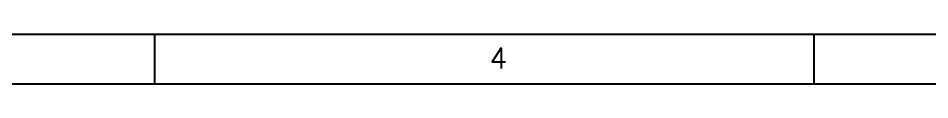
# Model space of a CAD drawing. Extents: x 2733443 to 3206532, y -1516114 to -1264405.
# Drawn here: x 2996943 to 3004079, y -1473867 to -1473476 of the extents above; entities that cross this region are included whole.
import ezdxf
from ezdxf.enums import TextEntityAlignment as Align

# ---------------------------------------------------------------- set-up
doc = ezdxf.new("R2010")
doc.units = 0
doc.header["$MEASUREMENT"] = 0
doc.layers.add('TITLE', color=7, linetype='Continuous')
doc.styles.add('ROMANS', font='romans.shx')

# ---------------------------------------------------------------- blocks, each defined once
blk = doc.blocks.new('A$C1BA14061')
at = {"layer": 'TITLE', "color": 7}
for p, q in [((0, 0), (203982, 0)), ((50931, -1290), (50931, 0)), ((67937, -1290), (67937, 0))]:
    blk.add_line(p, q, dxfattribs=at)
at = {"layer": 'TITLE'}
blk.add_line((1204, -1290), (202692, -1290), dxfattribs=at)
at = {"layer": 'TITLE', "color": 7, "style": 'ROMANS', "width": 1}
blk.add_text('4', height=535, dxfattribs=at).set_placement((59796, -626), align=Align.MIDDLE)

msp = doc.modelspace()

# ---------------------------------------------------------------- block references
at = {"layer": 'TITLE', "xscale": 0.3035552556082519, "yscale": 0.3035553943041123, "zscale": 0.3035553665695551}
msp.add_blockref('A$C1BA14061', (2982551.6742, -1473475.6145), dxfattribs=at)

doc.saveas('drawing.dxf')
